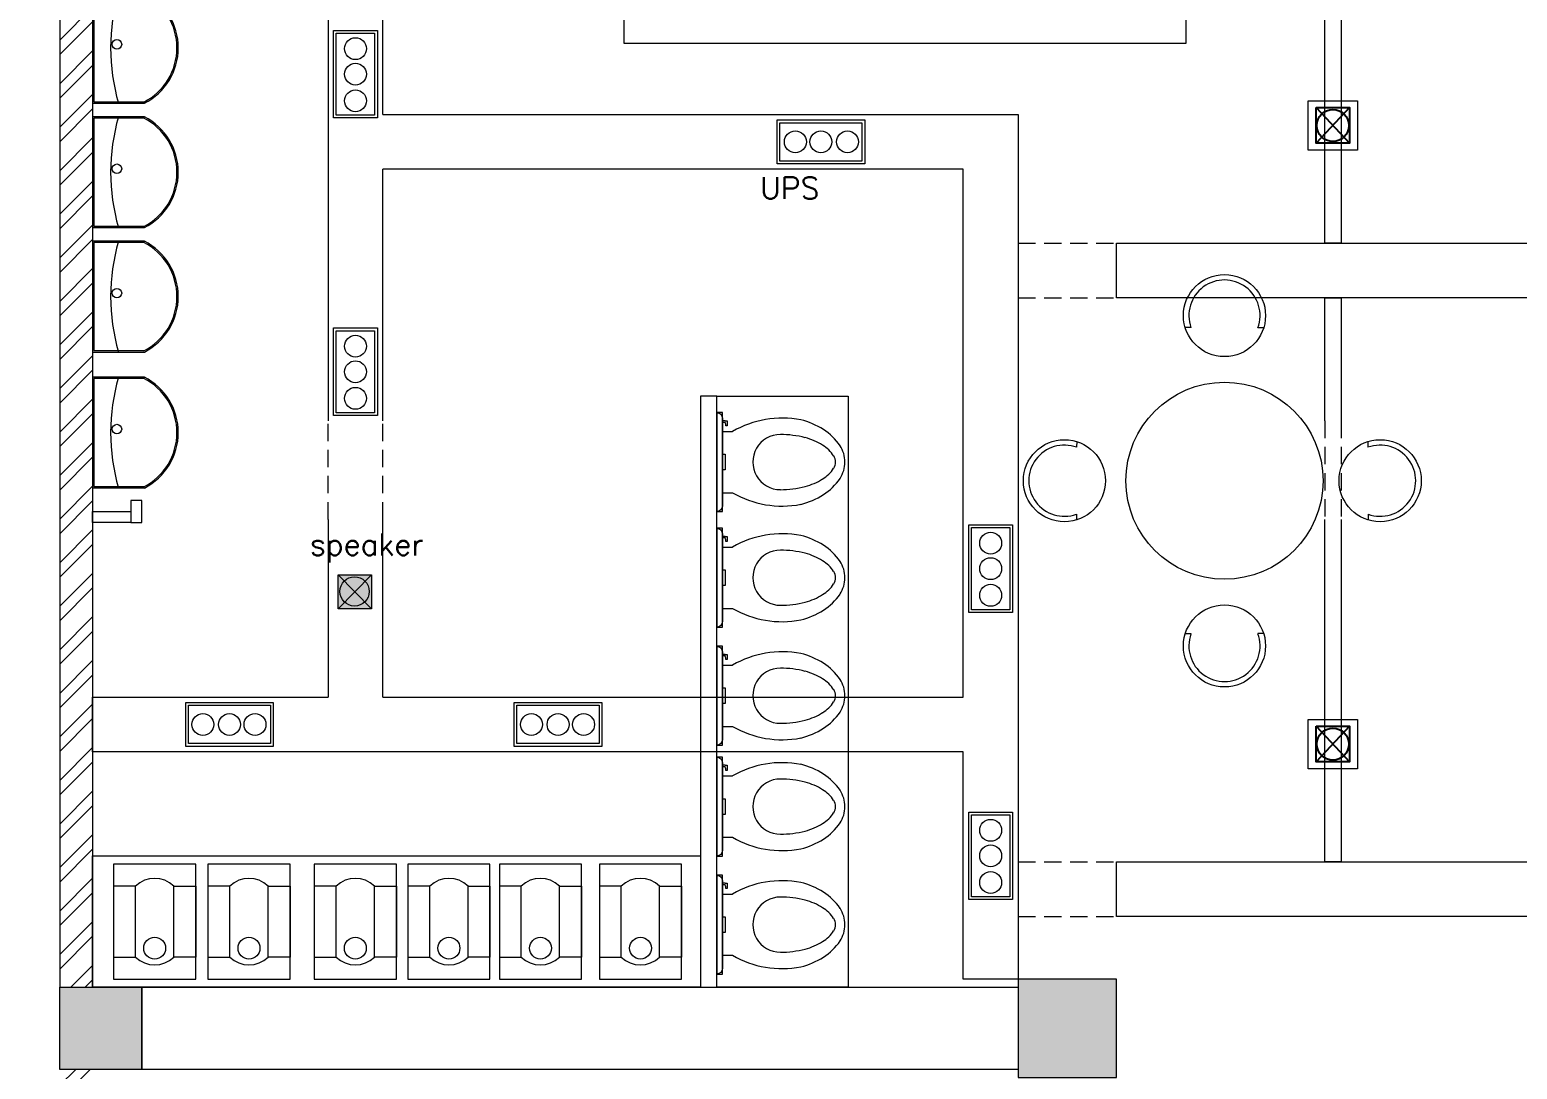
# Model space of a CAD drawing. Header units: inches. Extents: x 111501 to 134888, y 46021 to 52102.
# Drawn here: x 113987.3 to 114258.9, y 47348.7 to 47538.6 of the extents above; entities that cross this region are included whole.
import ezdxf

# ---------------------------------------------------------------- set-up
doc = ezdxf.new("R2010")
doc.units = ezdxf.units.IN
doc.header["$MEASUREMENT"] = 0
doc.linetypes.add('HIDDEN2', pattern=[4.7625, 3.175, -1.5875])
for name, color, linetype, lineweight in [('ceiling light', 5, 'Continuous', 5), ('column', 252, 'Continuous', 9), ('FURNITURE', 14, 'Continuous', 18), ('text1', 7, 'Continuous', 0), ('wall', 7, 'Continuous', 9)]:
    doc.layers.add(name, color=color, linetype=linetype, lineweight=lineweight)
for name, color, linetype in [('electrical layout', 250, 'Continuous'), ('electrical planing', 251, 'Continuous'), ('false ceiling', 5, 'Continuous')]:
    doc.layers.add(name, color=color, linetype=linetype)
doc.styles.get("Standard").update_dxf_attribs({"font": 'txt.shx', "height": 6})

# ---------------------------------------------------------------- blocks, each defined once
blk = doc.blocks.new('Z$W@#6334')
at = {"layer": 'FURNITURE'}
for points in [[(2.47, 3.91), (11.08, 0), (19.45, 18.43), (10.84, 22.34)], [(2.57, 4.14), (10.96, 0.33), (19.12, 18.31), (10.74, 22.11)]]:
    blk.add_lwpolyline(points, dxfattribs=at)
blk.add_circle((10.97, 10.47), 0.875, dxfattribs=at)
for centre, radius, start, end in [((11.37, 10.99), 11.37, 92.6651, 218.4878), ((11.37, 10.99), 11.12, 92.6651, 218.4878), ((-20.87, 25.63), 36.4, 319.4334, 351.7195)]:
    blk.add_arc(centre, radius, start, end, dxfattribs=at)
blk = doc.blocks.new('A$C2699740B')
at = {"layer": 'FURNITURE'}
for p, q in [((1, 17.05), (1, 1)), ((1, 14.62), (2.86, 14.62)), ((1, 3.43), (2.86, 3.43))]:
    blk.add_line(p, q, dxfattribs=at)
at = {"layer": 'FURNITURE', "linetype": 'Continuous'}
for p, q in [((1, 10.45), (1.54, 10.45)), ((1.54, 10.45), (1.54, 7.61)), ((1.54, 7.61), (1, 7.61))]:
    blk.add_line(p, q, dxfattribs=at)
at = {"layer": 'FURNITURE'}
blk.add_lwpolyline([(0, 0), (1.02, 0), (1.02, 18.06), (0, 18.06)], close=True, dxfattribs=at)
at = {"layer": 'FURNITURE', "linetype": 'Continuous'}
for points in [[(1.53, 16.58), (1, 16.58), (1, 16.35), (1.53, 16.35)], [(1.53, 16.58), (1.87, 16.58), (1.87, 15.63), (1.65, 15.63)], [(1.53, 16.26), (1.53, 16.35)]]:
    blk.add_lwpolyline(points, dxfattribs=at)
blk.add_arc((-0.37, 15.59), 2.01, 0.8881, 19.3392, dxfattribs=at)
at = {"layer": 'FURNITURE', "extrusion": (0, 0, -1)}
for centre, start_param, end_param in [((0, 17.05), 2.356194, 3.926991), ((0, 1), 3.926991, 5.497787)]:
    blk.add_ellipse(centre, major_axis=(-0.709, -0.709), ratio=1, start_param=start_param, end_param=end_param, dxfattribs=at)
at = {"layer": 'FURNITURE'}
for centre, major_axis, start_param, end_param in [((11.95, -1.19), (-12.9, -12.9), 3.740911, 4.44905), ((11.62, 2.43), (10.46, -10.46), 1.79758, 2.102858), ((11.6, 9.03), (3.56, -3.56), 2.356179, 5.497772), ((11.6, -4), (-12.77, -12.77), 3.673654, 3.926975), ((14.16, 6.48), (7.07, -7.07), 1.370664, 1.797579), ((13.26, 2.43), (-8.08, -8.08), 3.368376, 3.673654), ((15.79, 6.48), (4.7, -4.7), 1.370664, 1.797579), ((18, 9.03), (3.81, -3.81), 0.785384, 1.370663), ((19.64, 9.03), (-1.44, -1.44), 2.35618, 2.941459), ((19.64, 9.03), (-1.44, -1.44), 1.7709, 2.356179), ((18, 9.03), (-3.81, -3.81), 1.770899, 2.356178), ((13.26, 15.63), (-8.08, -8.08), 1.038704, 1.343982), ((15.79, 11.57), (-4.7, -4.7), 1.343983, 1.770898), ((14.16, 11.57), (7.07, -7.07), -0.226814, 0.200102), ((11.91, 19.01), (12.74, -12.74), -1.31209, -0.594747), ((11.6, 22.05), (12.77, -12.77), -0.785413, -0.532092), ((11.62, 15.63), (-10.46, -10.46), 1.038704, 1.343982)]:
    blk.add_ellipse(centre, major_axis=major_axis, ratio=1, start_param=start_param, end_param=end_param, dxfattribs=at)
blk = doc.blocks.new('speaker')
at = {"layer": 'ceiling light'}
h = blk.add_hatch(color=97, dxfattribs=at)
h.set_gradient(color1=(46, 142, 62), one_color=1, tint=1, name='CURVED')
h.paths.add_polyline_path([(24133.57, 5017.97), (24134.22, 5018.64), (24130.77, 5018.64), (24131.41, 5017.99, -0.41885)])
h = blk.add_hatch(color=97, dxfattribs=at)
h.set_gradient(color1=(46, 142, 62), rotation=90, one_color=1, tint=1, name='INVCURVED')
h.paths.add_polyline_path([(24130.77, 5015.11), (24131.45, 5015.8, -0.210258), (24130.96, 5016.92, -0.199678), (24131.41, 5017.99), (24130.77, 5018.64)])
h = blk.add_hatch(color=233, dxfattribs=at)
h.set_gradient(color1=(219, 123, 161), one_color=1, tint=1, name='SPHERICAL')
h.paths.add_polyline_path([(24133.57, 5017.97, 0.41885), (24131.41, 5017.99), (24132.5, 5016.87)])
h.paths.add_polyline_path([(24131.45, 5015.8), (24132.5, 5016.87), (24131.41, 5017.99, 0.199678), (24130.96, 5016.92, 0.210258)])
h.paths.add_polyline_path([(24132.5, 5016.87), (24133.52, 5015.82, 0.204601), (24133.99, 5016.92, 0.194044), (24133.57, 5017.97)])
h.paths.add_polyline_path([(24133.52, 5015.82), (24132.5, 5016.87), (24131.45, 5015.8, 0.395179)])
h = blk.add_hatch(color=97, dxfattribs=at)
h.set_gradient(color1=(46, 142, 62), rotation=90, one_color=1, tint=1, name='INVCURVED')
h.paths.add_polyline_path([(24134.22, 5018.64), (24133.57, 5017.97, -0.194044), (24133.99, 5016.92, -0.204601), (24133.52, 5015.82), (24134.22, 5015.11)])
h = blk.add_hatch(color=97, dxfattribs=at)
h.set_gradient(color1=(46, 142, 62), one_color=1, tint=1, name='INVCURVED')
h.paths.add_polyline_path([(24134.22, 5015.11), (24133.52, 5015.82, -0.395179), (24131.45, 5015.8), (24130.77, 5015.11)])
at = {"layer": 'ceiling light', "color": 7}
for p, q in [((24130.77, 5018.64), (24134.22, 5015.11)), ((24134.22, 5018.64), (24130.77, 5015.11))]:
    blk.add_line(p, q, dxfattribs=at)
blk.add_lwpolyline([(24130.77, 5018.64), (24134.22, 5018.64), (24134.22, 5015.11), (24130.77, 5015.11)], close=True, dxfattribs=at)
blk.add_circle((24132.47, 5016.92), 1.51, dxfattribs=at)

msp = doc.modelspace()

# ---------------------------------------------------------------- hatches: boundary and pattern name
at = {"layer": 'column'}
h = msp.add_hatch(color=256, dxfattribs=at)
h.paths.add_polyline_path([(114167.75, 47365.17), (114167.75, 47347.17), (114185.75, 47347.17), (114185.75, 47365.17)])
h.paths.add_polyline_path([(114167.75, 47569.09), (114167.75, 47551.09), (114185.75, 47551.09), (114185.75, 47569.09)])
h.paths.add_polyline_path([(114167.75, 47773.02), (114167.75, 47755.02), (114185.75, 47755.02), (114185.75, 47773.02)])
h = msp.add_hatch(color=256, dxfattribs=at)
h.paths.add_polyline_path([(113992.75, 47359.72), (113992.75, 47348.72), (114003.75, 47348.72), (114003.75, 47359.72)])
h.paths.add_polyline_path([(114003.75, 47359.72), (114003.75, 47363.72), (113992.75, 47363.72), (113992.75, 47359.72)])
h.paths.add_polyline_path([(114003.75, 47348.72), (114007.75, 47348.72), (114007.75, 47359.72), (114003.75, 47359.72)])
h.paths.add_polyline_path([(114007.75, 47363.72), (114003.75, 47363.72), (114003.75, 47359.72), (114007.75, 47359.72)])
at = {"layer": 'wall', "lineweight": 5}
h = msp.add_hatch(dxfattribs=at)
h.set_pattern_fill('ANSI32', color=256, scale=15, style=0)
h.set_pattern_definition([(45, (15065.448, 38.135), (-3.97747564, 3.97747564), []), (45, (15068.0994, 38.135), (-3.97747564, 3.97747564), [])])
h.paths.add_polyline_path([(113958.75, 47232.67), (113958.75, 47238.67), (113992.75, 47238.67), (113992.75, 47348.67), (113998.75, 47348.67), (113998.75, 47340.18), (113998.75, 47322.13), (113998.75, 47313.18), (113998.75, 47295.12), (113998.75, 47286.66), (113998.75, 47268.6), (113998.75, 47257.7), (113998.75, 47239.65), (113998.75, 47232.67)])
h.paths.add_polyline_path([(113992.75, 47363.67), (113998.75, 47363.67), (113998.75, 47552.59), (113992.75, 47552.59)])

# ---------------------------------------------------------------- linework, layer by layer
at = {"layer": 'column'}
for points in [[(114185.75, 47365.17), (114167.75, 47365.17), (114167.75, 47347.17), (114185.75, 47347.17)], [(113992.75, 47363.67), (114007.75, 47363.67), (114007.75, 47348.67), (113992.75, 47348.67)]]:
    msp.add_lwpolyline(points, close=True, dxfattribs=at)
at = {"layer": 'electrical layout'}
for p, q in [((114222.21, 47524.35), (114228.28, 47517.84)), ((114228.28, 47524.35), (114222.21, 47517.84)), ((114222.21, 47411.35), (114228.28, 47404.84)), ((114228.28, 47411.35), (114222.21, 47404.84))]:
    msp.add_line(p, q, dxfattribs=at)
at = {"layer": 'electrical layout', "lineweight": 5}
for points in [[(114042.75, 47538.46), (114050.75, 47538.46), (114050.75, 47522.46), (114042.75, 47522.46)], [(114043.25, 47537.96), (114050.25, 47537.96), (114050.25, 47522.96), (114043.25, 47522.96)], [(114123.75, 47514.09), (114123.75, 47522.09), (114139.75, 47522.09), (114139.75, 47514.09)], [(114124.25, 47514.59), (114124.25, 47521.59), (114139.25, 47521.59), (114139.25, 47514.59)], [(114042.75, 47484.1), (114050.75, 47484.1), (114050.75, 47468.1), (114042.75, 47468.1)], [(114043.25, 47483.6), (114050.25, 47483.6), (114050.25, 47468.6), (114043.25, 47468.6)], [(114158.75, 47448.13), (114166.75, 47448.13), (114166.75, 47432.13), (114158.75, 47432.13)], [(114159.25, 47447.63), (114166.25, 47447.63), (114166.25, 47432.63), (114159.25, 47432.63)], [(114031.75, 47415.67), (114031.75, 47407.67), (114015.75, 47407.67), (114015.75, 47415.67)], [(114031.25, 47415.17), (114031.25, 47408.17), (114016.25, 47408.17), (114016.25, 47415.17)], [(114091.75, 47415.67), (114091.75, 47407.67), (114075.75, 47407.67), (114075.75, 47415.67)], [(114091.25, 47415.17), (114091.25, 47408.17), (114076.25, 47408.17), (114076.25, 47415.17)], [(114158.75, 47395.67), (114166.75, 47395.67), (114166.75, 47379.67), (114158.75, 47379.67)], [(114159.25, 47395.17), (114166.25, 47395.17), (114166.25, 47380.17), (114159.25, 47380.17)]]:
    msp.add_lwpolyline(points, close=True, dxfattribs=at)
at = {"layer": 'electrical layout'}
for points in [[(114222.21, 47524.35), (114228.28, 47524.35), (114228.28, 47517.84), (114222.21, 47517.84)], [(114222.21, 47524.35), (114228.28, 47524.35), (114228.28, 47517.84), (114222.21, 47517.84)], [(114222.21, 47524.35), (114228.28, 47524.35), (114228.28, 47517.84), (114222.21, 47517.84)], [(114222.21, 47411.35), (114228.28, 47411.35), (114228.28, 47404.84), (114222.21, 47404.84)], [(114222.21, 47411.35), (114228.28, 47411.35), (114228.28, 47404.84), (114222.21, 47404.84)], [(114222.21, 47411.35), (114228.28, 47411.35), (114228.28, 47404.84), (114222.21, 47404.84)]]:
    msp.add_lwpolyline(points, close=True, dxfattribs=at)
at = {"layer": 'electrical layout', "lineweight": 5}
for centre in [(114046.75, 47535.12), (114046.75, 47530.46), (114046.75, 47525.6), (114127.09, 47518.09), (114131.75, 47518.09), (114136.61, 47518.09), (114046.75, 47480.76), (114046.75, 47476.1), (114046.75, 47471.24), (114162.75, 47444.79), (114162.75, 47440.13), (114162.75, 47435.27), (114018.89, 47411.67), (114023.75, 47411.67), (114028.41, 47411.67), (114078.89, 47411.67), (114083.75, 47411.67), (114088.41, 47411.67), (114162.75, 47392.33), (114162.75, 47387.67), (114162.75, 47382.81)]:
    msp.add_circle(centre, 2, dxfattribs=at)
at = {"layer": 'electrical layout'}
for centre in [(114225.25, 47521.09), (114225.25, 47521.09), (114225.25, 47521.09), (114225.25, 47408.09), (114225.25, 47408.09), (114225.25, 47408.09)]:
    msp.add_circle(centre, 2.92, dxfattribs=at)
at = {"layer": 'false ceiling', "linetype": 'HIDDEN2', "lineweight": 5}
for p, q in [((114167.75, 47499.59), (114185.75, 47499.59)), ((114167.75, 47489.59), (114185.75, 47489.59)), ((114041.75, 47449.13), (114041.75, 47467.13)), ((114051.75, 47449.13), (114051.75, 47467.13)), ((114223.75, 47467.13), (114223.75, 47449.13)), ((114226.75, 47467.13), (114226.75, 47449.13)), ((114167.75, 47386.59), (114185.75, 47386.59)), ((114167.75, 47376.59), (114185.75, 47376.59))]:
    msp.add_line(p, q, dxfattribs=at)
at = {"layer": 'false ceiling', "lineweight": 5}
for points in [[(114051.75, 47523.09), (114051.75, 47551.09), (114041.75, 47551.09), (114041.75, 47467.13)], [(114051.75, 47523.09), (114167.75, 47523.09), (114167.75, 47513.09)], [(114157.75, 47513.09), (114051.75, 47513.09)], [(114051.75, 47467.13), (114051.75, 47513.09)], [(114157.75, 47416.67), (114157.75, 47513.09)], [(114167.75, 47513.09), (114167.75, 47365.17), (114157.75, 47365.17), (114157.75, 47406.67)], [(114223.75, 47467.13), (114223.75, 47489.59), (114226.75, 47489.59), (114226.75, 47467.13)], [(114041.75, 47449.13), (114041.75, 47416.67)], [(114051.75, 47416.67), (114051.75, 47449.13)], [(114226.75, 47449.13), (114226.75, 47386.59), (114223.75, 47386.59), (114223.75, 47449.13)], [(114157.75, 47406.67), (113998.75, 47406.67), (113998.75, 47416.67), (114041.75, 47416.67)], [(114051.75, 47416.67), (114157.75, 47416.67)]]:
    msp.add_lwpolyline(points, dxfattribs=at)
for points in [[(114223.75, 47551.09), (114226.75, 47551.09), (114226.75, 47499.59), (114223.75, 47499.59)], [(114220.75, 47525.59), (114229.75, 47525.59), (114229.75, 47516.59), (114220.75, 47516.59)], [(114185.75, 47499.59), (114388.75, 47499.59), (114388.75, 47489.59), (114185.75, 47489.59)], [(114220.75, 47412.59), (114229.75, 47412.59), (114229.75, 47403.59), (114220.75, 47403.59)], [(114185.75, 47386.59), (114388.75, 47386.59), (114388.75, 47376.59), (114185.75, 47376.59)]]:
    msp.add_lwpolyline(points, close=True, dxfattribs=at)
at = {"layer": 'FURNITURE', "lineweight": 0}
for p, q in [((114199.34, 47484.17), (114198.28, 47484.18)), ((114212.61, 47484.13), (114211.56, 47484.13)), ((114178.46, 47463.35), (114178.45, 47462.3)), ((114231.64, 47463.35), (114231.64, 47462.3)), ((114178.41, 47450.07), (114178.41, 47449.02)), ((114231.69, 47450.07), (114231.69, 47449.02)), ((114199.34, 47428.22), (114198.28, 47428.21)), ((114212.61, 47428.26), (114211.56, 47428.26))]:
    msp.add_line(p, q, dxfattribs=at)
at = {"layer": 'FURNITURE', "lineweight": 5}
for points in [[(114198.43, 47566.09), (114095.75, 47566.09), (114095.75, 47536.09), (114198.43, 47536.09)], [(114112.75, 47471.67), (114109.75, 47471.67), (114109.75, 47363.67), (114112.75, 47363.67)], [(114112.75, 47471.67), (114136.75, 47471.67), (114136.75, 47363.67), (114112.75, 47363.67)], [(114005.75, 47448.59), (114007.75, 47448.59), (114007.75, 47452.59), (114005.75, 47452.59)], [(114005.75, 47448.59), (113998.75, 47448.59), (113998.75, 47450.59), (114005.75, 47450.59)], [(114017.58, 47386.15), (114002.58, 47386.15), (114002.58, 47365.15), (114017.58, 47365.15)], [(114034.8, 47386.15), (114019.8, 47386.15), (114019.8, 47365.15), (114034.8, 47365.15)], [(114054.23, 47386.15), (114039.23, 47386.15), (114039.23, 47365.15), (114054.23, 47365.15)], [(114071.32, 47386.15), (114056.32, 47386.15), (114056.32, 47365.15), (114071.32, 47365.15)], [(114088.03, 47386.15), (114073.03, 47386.15), (114073.03, 47365.15), (114088.03, 47365.15)], [(114106.3, 47386.15), (114091.3, 47386.15), (114091.3, 47365.15), (114106.3, 47365.15)], [(114006.58, 47382.15), (114002.58, 47382.15), (114002.58, 47369.15), (114006.58, 47369.15)], [(114013.58, 47382.15), (114017.58, 47382.15), (114017.58, 47369.15), (114013.58, 47369.15)], [(114023.8, 47382.15), (114019.8, 47382.15), (114019.8, 47369.15), (114023.8, 47369.15)], [(114030.8, 47382.15), (114034.8, 47382.15), (114034.8, 47369.15), (114030.8, 47369.15)], [(114043.23, 47382.15), (114039.23, 47382.15), (114039.23, 47369.15), (114043.23, 47369.15)], [(114050.23, 47382.15), (114054.23, 47382.15), (114054.23, 47369.15), (114050.23, 47369.15)], [(114060.32, 47382.15), (114056.32, 47382.15), (114056.32, 47369.15), (114060.32, 47369.15)], [(114067.32, 47382.15), (114071.32, 47382.15), (114071.32, 47369.15), (114067.32, 47369.15)], [(114077.03, 47382.15), (114073.03, 47382.15), (114073.03, 47369.15), (114077.03, 47369.15)], [(114084.03, 47382.15), (114088.03, 47382.15), (114088.03, 47369.15), (114084.03, 47369.15)], [(114095.3, 47382.15), (114091.3, 47382.15), (114091.3, 47369.15), (114095.3, 47369.15)], [(114102.3, 47382.15), (114106.3, 47382.15), (114106.3, 47369.15), (114102.3, 47369.15)], [(114007.75, 47363.67), (114167.75, 47363.67), (114167.75, 47348.67), (114007.75, 47348.67)]]:
    msp.add_lwpolyline(points, close=True, dxfattribs=at)
at = {"layer": 'FURNITURE', "linetype": 'ByBlock', "lineweight": 0}
msp.add_lwpolyline([(114109.75, 47387.67), (114109.75, 47363.67), (113998.75, 47363.67), (113998.75, 47387.67)], close=True, dxfattribs=at)
at = {"layer": 'FURNITURE', "lineweight": 0}
for centre, radius in [((114205.45, 47486.36), 7.5), ((114205.45, 47456.19), 18), ((114176.22, 47456.19), 7.5), ((114233.88, 47456.19), 7.5), ((114205.45, 47426.02), 7.5)]:
    msp.add_circle(centre, radius, dxfattribs=at)
at = {"layer": 'FURNITURE', "lineweight": 5}
for centre in [(114010.08, 47370.81), (114027.3, 47370.81), (114046.73, 47370.81), (114063.82, 47370.81), (114080.53, 47370.81), (114098.8, 47370.81)]:
    msp.add_circle(centre, 2, dxfattribs=at)
at = {"layer": 'FURNITURE', "lineweight": 0}
for centre, start, end in [((114205.45, 47486.36), 339.9196, 199.696), ((114176.22, 47456.19), 69.9196, 289.696), ((114233.88, 47456.19), 250.304, 110.0804), ((114205.45, 47426.02), 160.304, 20.0804)]:
    msp.add_arc(centre, 6.5, start, end, dxfattribs=at)
at = {"layer": 'FURNITURE', "lineweight": 5}
for centre, start, end in [((114010.08, 47378.5), 46.249, 133.751), ((114027.3, 47378.5), 46.249, 133.751), ((114046.73, 47378.5), 46.249, 133.751), ((114063.82, 47378.5), 46.249, 133.751), ((114080.53, 47378.5), 46.249, 133.751), ((114098.8, 47378.5), 46.249, 133.751), ((114010.08, 47372.81), 226.249, 313.751), ((114027.3, 47372.81), 226.249, 313.751), ((114046.73, 47372.81), 226.249, 313.751), ((114063.82, 47372.81), 226.249, 313.751), ((114080.53, 47372.81), 226.249, 313.751), ((114098.8, 47372.81), 226.249, 313.751)]:
    msp.add_arc(centre, 5.06, start, end, dxfattribs=at)
at = {"layer": 'wall'}
for p, q in [((113992.75, 47756.52), (113992.75, 47363.67)), ((113998.75, 47552.59), (113998.75, 47363.67))]:
    msp.add_line(p, q, dxfattribs=at)

# ---------------------------------------------------------------- block references
at = {"layer": 'electrical planing', "color": 6, "xscale": 1.768501453454218, "yscale": 1.768501453454218, "zscale": 1.768501453454218}
msp.add_blockref('speaker', (71368.28, 38563.55), dxfattribs=at)
at = {"layer": 'FURNITURE', "rotation": 204.4235524367763}
for p in [(114008.84, 47549.97), (114008.84, 47527.25), (114008.84, 47504.53), (114008.84, 47479.69)]:
    msp.add_blockref('Z$W@#6334', p, dxfattribs=at)
at = {"layer": 'FURNITURE', "lineweight": 0}
for p in [(114112.75, 47450.57), (114112.75, 47429.45), (114112.75, 47407.89), (114112.75, 47387.64), (114112.75, 47366.08)]:
    msp.add_blockref('A$C2699740B', p, dxfattribs=at)

# ---------------------------------------------------------------- texts
at = {"layer": 'electrical layout', "color": 0, "insert": (114038.43, 47446.56), "char_height": 4, "width": 30.1224, "attachment_point": 1}
msp.add_mtext('speaker', dxfattribs=at)
at = {"layer": 'text1', "color": 0, "insert": (114120.67, 47511.67), "char_height": 4, "width": 22.5097, "attachment_point": 1}
msp.add_mtext('UPS', dxfattribs=at)

doc.saveas('drawing.dxf')
